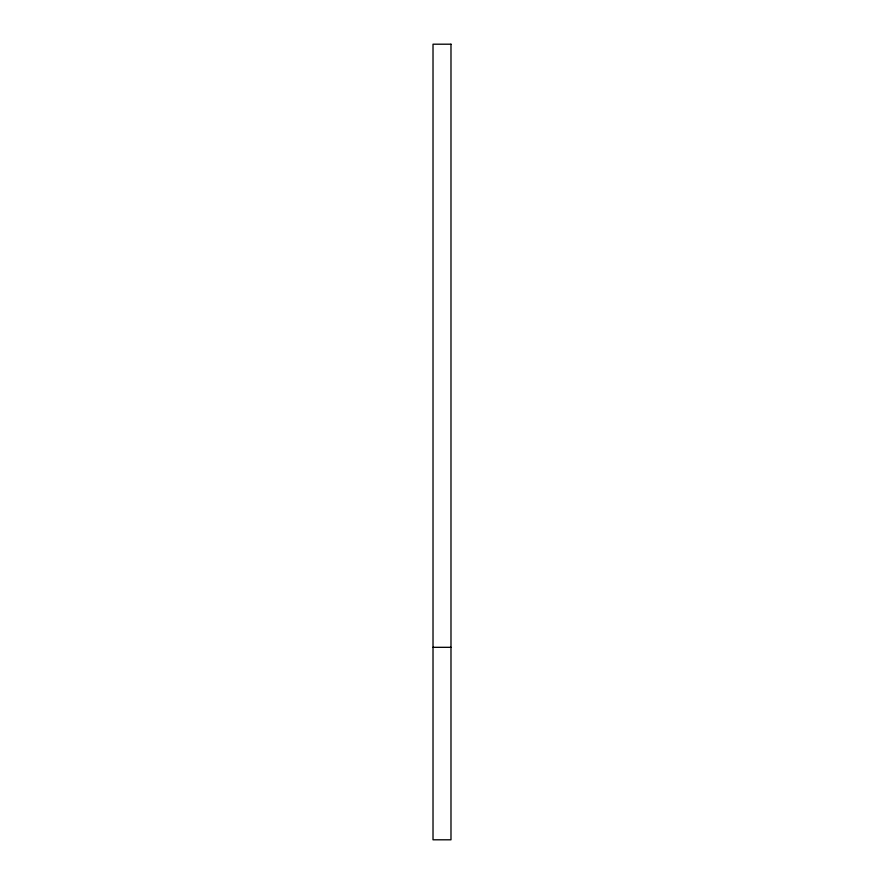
<?xml version="1.0" encoding="UTF-8"?>
<svg xmlns="http://www.w3.org/2000/svg" width="884" height="884" viewBox="0 0 884 884"><rect width="100%" height="100%" fill="white"/><g stroke="black" fill="none" stroke-linecap="round" stroke-linejoin="round"><path stroke-width="1.33" d="M433.016 647.32L450.984 647.32M450.984 44.2L433.016 44.2L433.016 839.8L450.984 839.8L450.984 44.2"/></g></svg>
